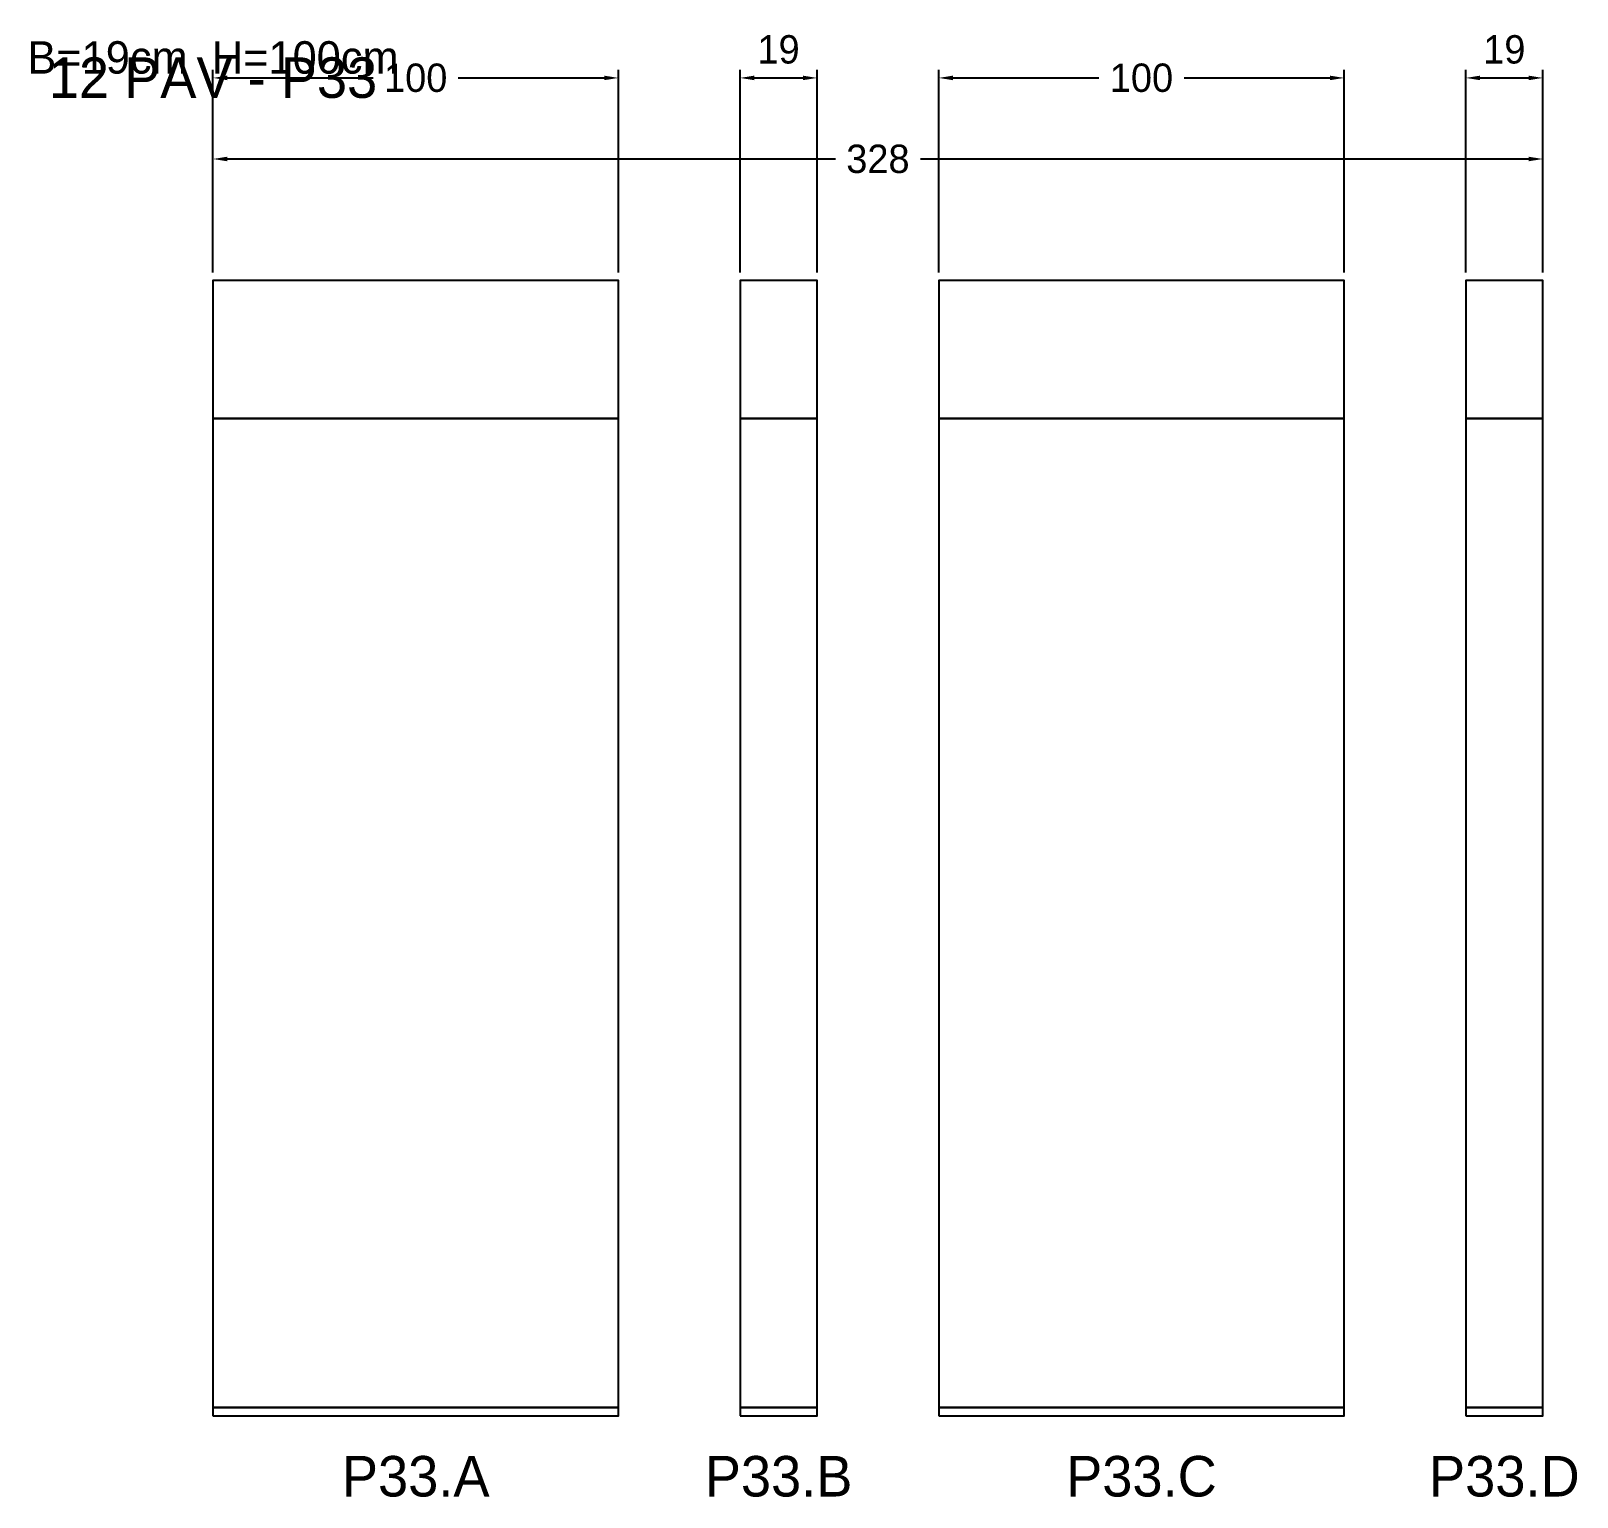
# Model space of a CAD drawing. Header units: metres. Extents: x -45 to 336, y -20 to 342.
import ezdxf

# ---------------------------------------------------------------- set-up
doc = ezdxf.new("R2010")
doc.units = ezdxf.units.M
for name, color, linetype in [('COTA', 3, 'Continuous'), ('Cota Secao (2x)', 3, 'Continuous'), ('NOMENCLATURA', 1, 'Continuous'), ('Paineis', 7, 'Continuous'), ('Texto Secao', 2, 'Continuous')]:
    doc.layers.add(name, color=color, linetype=linetype)
doc.dimstyles.new('COTA', dxfattribs={"dimtxt": 7, "dimasz": 3.5, "dimexe": 2, "dimexo": 2, "dimgap": 1.5, "dimtad": 1, "dimdec": 1, "dimcen": 2.5, "dimclrd": 3, "dimclre": 3, "dimclrt": 3, "dimazin": 3, "dimtfac": 1, "dimtmove": 0, "dimatfit": 3})

# ---------------------------------------------------------------- blocks, each defined once
blk = doc.blocks.new('_CLOSEDFILLED')
at = {"color": 0, "linetype": 'BYBLOCK'}
blk.add_solid([(-1, 0.16), (0, 0), (-1, -0.16)], dxfattribs=at)
blk = doc.blocks.new('*D1')
at = {"color": 3}
for p, q in [((0, 282), (0, 312)), ((3.5, 310), (153.5, 310)), ((174.5, 310), (324.5, 310)), ((328, 282), (328, 312))]:
    blk.add_line(p, q, dxfattribs=at)
at = {"layer": 'Defpoints'}
for p in [(0, 310), (0, 280), (328, 280)]:
    blk.add_point(p, dxfattribs=at)
at = {"layer": 'COTA', "color": 3, "xscale": 3.5, "yscale": 3.5, "rotation": 180}
blk.add_blockref('_CLOSEDFILLED', (0, 310), dxfattribs=at)
at = {"layer": 'COTA', "color": 3, "xscale": 3.5, "yscale": 3.5}
blk.add_blockref('_CLOSEDFILLED', (328, 310), dxfattribs=at)
at = {"layer": 'COTA', "color": 3, "insert": (164, 310), "char_height": 7, "attachment_point": 5}
blk.add_mtext('328', dxfattribs=at)
blk = doc.blocks.new('*D2')
at = {"color": 3}
for p, q in [((0, 282), (0, 332)), ((100, 282), (100, 332)), ((3.5, 330), (39.5, 330)), ((60.5, 330), (96.5, 330))]:
    blk.add_line(p, q, dxfattribs=at)
at = {"layer": 'Defpoints'}
for p in [(0, 330), (0, 280), (100, 280)]:
    blk.add_point(p, dxfattribs=at)
at = {"layer": 'COTA', "color": 3, "xscale": 3.5, "yscale": 3.5, "rotation": 180}
blk.add_blockref('_CLOSEDFILLED', (0, 330), dxfattribs=at)
at = {"layer": 'COTA', "color": 3, "xscale": 3.5, "yscale": 3.5}
blk.add_blockref('_CLOSEDFILLED', (100, 330), dxfattribs=at)
at = {"layer": 'COTA', "color": 3, "insert": (50, 330), "char_height": 7, "attachment_point": 5}
blk.add_mtext('100', dxfattribs=at)
blk = doc.blocks.new('*D3')
at = {"color": 3}
for p, q in [((130, 282), (130, 332)), ((149, 282), (149, 332)), ((133.5, 330), (145.5, 330))]:
    blk.add_line(p, q, dxfattribs=at)
at = {"layer": 'Defpoints'}
for p in [(130, 330), (130, 280), (149, 280)]:
    blk.add_point(p, dxfattribs=at)
at = {"layer": 'COTA', "color": 3, "xscale": 3.5, "yscale": 3.5, "rotation": 180}
blk.add_blockref('_CLOSEDFILLED', (130, 330), dxfattribs=at)
at = {"layer": 'COTA', "color": 3, "xscale": 3.5, "yscale": 3.5}
blk.add_blockref('_CLOSEDFILLED', (149, 330), dxfattribs=at)
at = {"layer": 'COTA', "color": 3, "insert": (139.5, 337), "char_height": 7, "attachment_point": 5}
blk.add_mtext('19', dxfattribs=at)
blk = doc.blocks.new('*D4')
at = {"color": 3}
for p, q in [((179, 282), (179, 332)), ((279, 282), (279, 332)), ((182.5, 330), (218.5, 330)), ((239.5, 330), (275.5, 330))]:
    blk.add_line(p, q, dxfattribs=at)
at = {"layer": 'Defpoints'}
for p in [(179, 330), (179, 280), (279, 280)]:
    blk.add_point(p, dxfattribs=at)
at = {"layer": 'COTA', "color": 3, "xscale": 3.5, "yscale": 3.5, "rotation": 180}
blk.add_blockref('_CLOSEDFILLED', (179, 330), dxfattribs=at)
at = {"layer": 'COTA', "color": 3, "xscale": 3.5, "yscale": 3.5}
blk.add_blockref('_CLOSEDFILLED', (279, 330), dxfattribs=at)
at = {"layer": 'COTA', "color": 3, "insert": (229, 330), "char_height": 7, "attachment_point": 5}
blk.add_mtext('100', dxfattribs=at)
blk = doc.blocks.new('*D5')
at = {"color": 3}
for p, q in [((309, 282), (309, 332)), ((328, 282), (328, 332)), ((312.5, 330), (324.5, 330))]:
    blk.add_line(p, q, dxfattribs=at)
at = {"layer": 'Defpoints'}
for p in [(309, 330), (309, 280), (328, 280)]:
    blk.add_point(p, dxfattribs=at)
at = {"layer": 'COTA', "color": 3, "xscale": 3.5, "yscale": 3.5, "rotation": 180}
blk.add_blockref('_CLOSEDFILLED', (309, 330), dxfattribs=at)
at = {"layer": 'COTA', "color": 3, "xscale": 3.5, "yscale": 3.5}
blk.add_blockref('_CLOSEDFILLED', (328, 330), dxfattribs=at)
at = {"layer": 'COTA', "color": 3, "insert": (318.5, 337), "char_height": 7, "attachment_point": 5}
blk.add_mtext('19', dxfattribs=at)

msp = doc.modelspace()

# ---------------------------------------------------------------- linework, layer by layer
at = {"layer": 'Paineis'}
for points in [[(0, 246), (100, 246), (100, 280), (0, 280)], [(130, 246), (149, 246), (149, 280), (130, 280)], [(179, 246), (279, 246), (279, 280), (179, 280)], [(309, 246), (328, 246), (328, 280), (309, 280)], [(0, 2), (100, 2), (100, 246), (0, 246)], [(130, 2), (149, 2), (149, 246), (130, 246)], [(179, 2), (279, 2), (279, 246), (179, 246)], [(309, 2), (328, 2), (328, 246), (309, 246)], [(0, 0), (100, 0), (100, 2), (0, 2)], [(130, 0), (149, 0), (149, 2), (130, 2)], [(179, 0), (279, 0), (279, 2), (179, 2)], [(309, 0), (328, 0), (328, 2), (309, 2)]]:
    msp.add_lwpolyline(points, close=True, dxfattribs=at)

# ---------------------------------------------------------------- texts
at = {"layer": 'Cota Secao (2x)', "insert": (0, 335), "char_height": 8, "width": 348, "attachment_point": 5}
msp.add_mtext('B=19cm  H=100cm', dxfattribs=at)
at = {"layer": 'NOMENCLATURA', "insert": (0, 330), "char_height": 10, "width": 300, "attachment_point": 5}
msp.add_mtext('12 PAV - P33', dxfattribs=at)
at = {"layer": 'Texto Secao', "char_height": 10, "attachment_point": 5}
for s, insert, width in [('P33.A', (50, -15), 120), ('P33.B', (139.5, -15), 39), ('P33.C', (229, -15), 120), ('P33.D', (318.5, -15), 39)]:
    msp.add_mtext(s, dxfattribs=dict(at, insert=insert, width=width))

# ---------------------------------------------------------------- dimensions: what is measured, and where the dimension line sits
at = {"layer": 'COTA'}
for base, p1, p2, picture, middle in [((130, 330), (130, 280), (149, 280), '*D3', (139.5, 337)), ((309, 330), (309, 280), (328, 280), '*D5', (318.5, 337)), ((0, 330), (0, 280), (100, 280), '*D2', (50, 330)), ((179, 330), (179, 280), (279, 280), '*D4', (229, 330)), ((0, 310), (0, 280), (328, 280), '*D1', (164, 310))]:
    dim = msp.add_linear_dim(base=base, p1=p1, p2=p2, dimstyle='COTA', dxfattribs=at)
    dim.commit()
    dim.dimension.update_dxf_attribs({"geometry": picture, "text_midpoint": middle})

doc.saveas('drawing.dxf')
